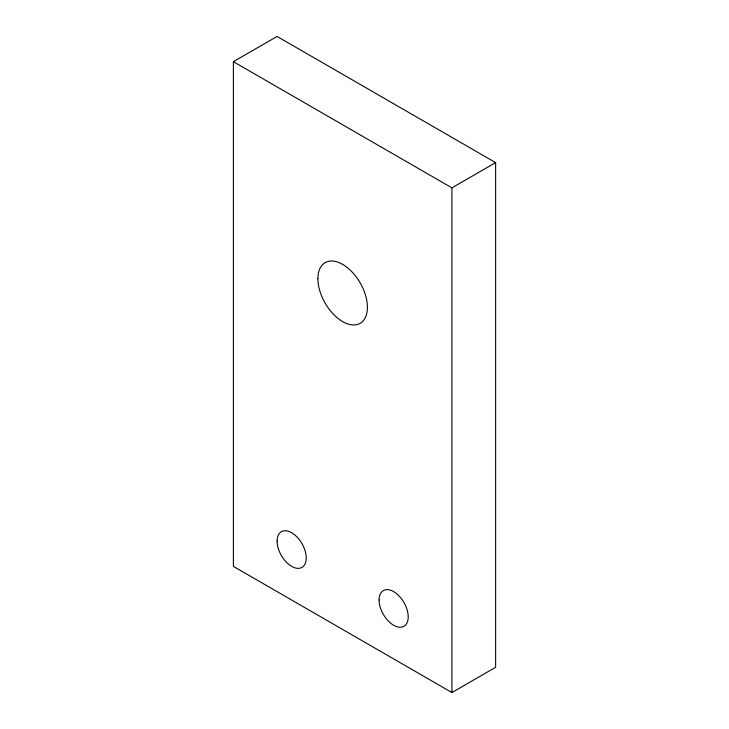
<?xml version="1.0" encoding="UTF-8"?>
<svg xmlns="http://www.w3.org/2000/svg" width="729" height="729" viewBox="0 0 729 729"><rect width="100%" height="100%" fill="white"/><g stroke="black" fill="none" stroke-linecap="round" stroke-linejoin="round"><path stroke-width="1.09" d="M233.38 61.683L277.084 36.45L495.62 162.622L495.62 667.317L451.916 692.55L233.38 566.378L233.38 61.683L451.916 187.854L495.62 162.622M451.916 187.854L451.916 692.55M317.88 278.706A35.028 20.221 60 0 0 355.032 324.915A35.028 20.221 60 0 0 355.032 275.38A35.028 20.221 60 0 0 317.88 278.706M277.084 541.146A20.603 11.892 60 0 0 298.936 568.328A20.603 11.892 60 0 0 298.936 539.187A20.603 11.892 60 0 0 277.084 541.146M379.071 600.022A20.603 11.892 60 0 0 400.923 627.213A20.603 11.892 60 0 0 400.923 598.072A20.603 11.892 60 0 0 379.071 600.022"/></g></svg>
